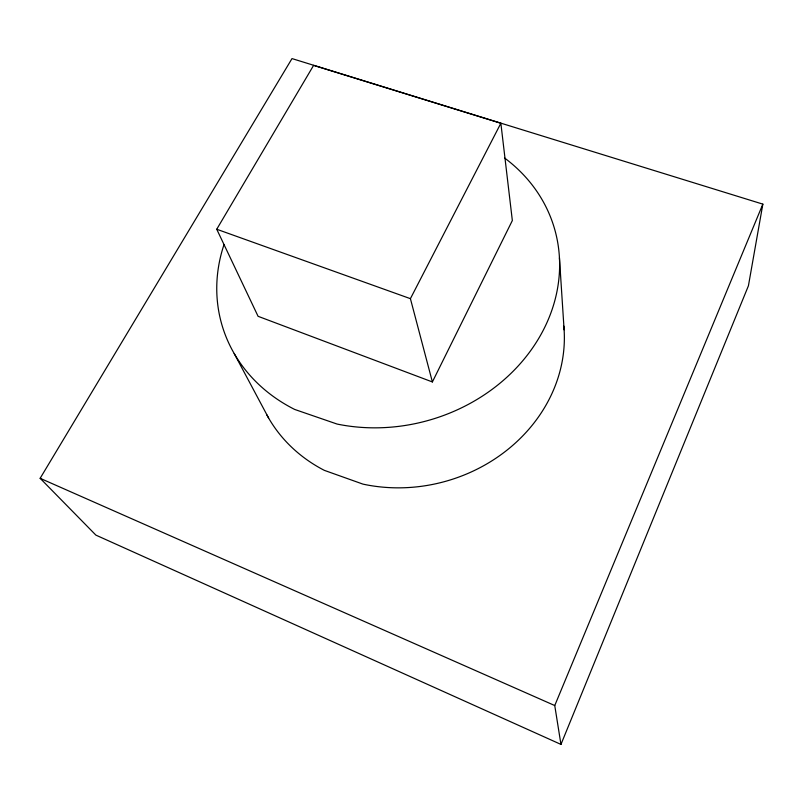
<?xml version="1.0" encoding="UTF-8"?>
<svg xmlns="http://www.w3.org/2000/svg" width="803" height="803" viewBox="0 0 803 803"><rect width="100%" height="100%" fill="white"/><g stroke="black" fill="none" stroke-linecap="round" stroke-linejoin="round"><path stroke-width="1.2" d="M762.85 204.133L748.426 285.788L560.956 744.411L95.888 535.119L40.15 478.307L292.001 58.589L762.85 204.133L554.753 705.546L560.956 744.411M432.385 381.947L512.344 220.544L500.861 123.26L313.612 65.374L216.74 229.246L258.074 316.302L432.385 381.947L410.413 298.666L500.861 123.26M216.74 229.246L410.413 298.666M40.15 478.307L554.753 705.546M234.205 353.551L268.634 418.082M559.44 257.853L564.188 331.047A157.498 139.722 -15.9 0 1 362.976 484.129L324.312 470.347A157.498 139.722 -15.9 0 1 266.837 414.86M563.826 326.138A157.498 139.722 -15.9 0 1 564.118 329.822M504.595 158.02A173.117 149.238 -15.9 0 1 536.575 341.917A173.117 149.238 -15.9 0 1 337.079 424.054L294.671 409.44A173.117 149.238 -15.9 0 1 224.017 244.614"/></g></svg>
